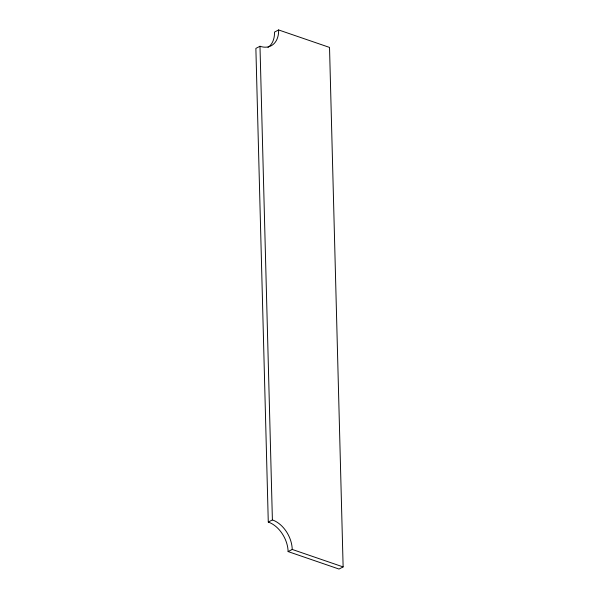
<?xml version="1.0" encoding="UTF-8"?>
<svg xmlns="http://www.w3.org/2000/svg" width="599" height="599" viewBox="0 0 599 599"><rect width="100%" height="100%" fill="white"/><g stroke="black" fill="none" stroke-linecap="round" stroke-linejoin="round"><path stroke-width="0.9" d="M278.632 29.95A25.338 17.251 62.6 0 1 259.988 46.265L255.87 48.399L268.277 522.066A25.338 17.251 62.6 0 1 288.119 551.582L339.012 569.05L343.13 566.916L329.525 47.418L278.632 29.95L274.514 32.084A25.338 17.251 62.6 0 1 267.955 47.381M268.277 522.066L272.395 519.925L259.988 46.265M288.119 551.582L292.237 549.448L343.13 566.916M272.395 519.925A25.338 17.251 62.6 0 1 292.237 549.448"/></g></svg>
